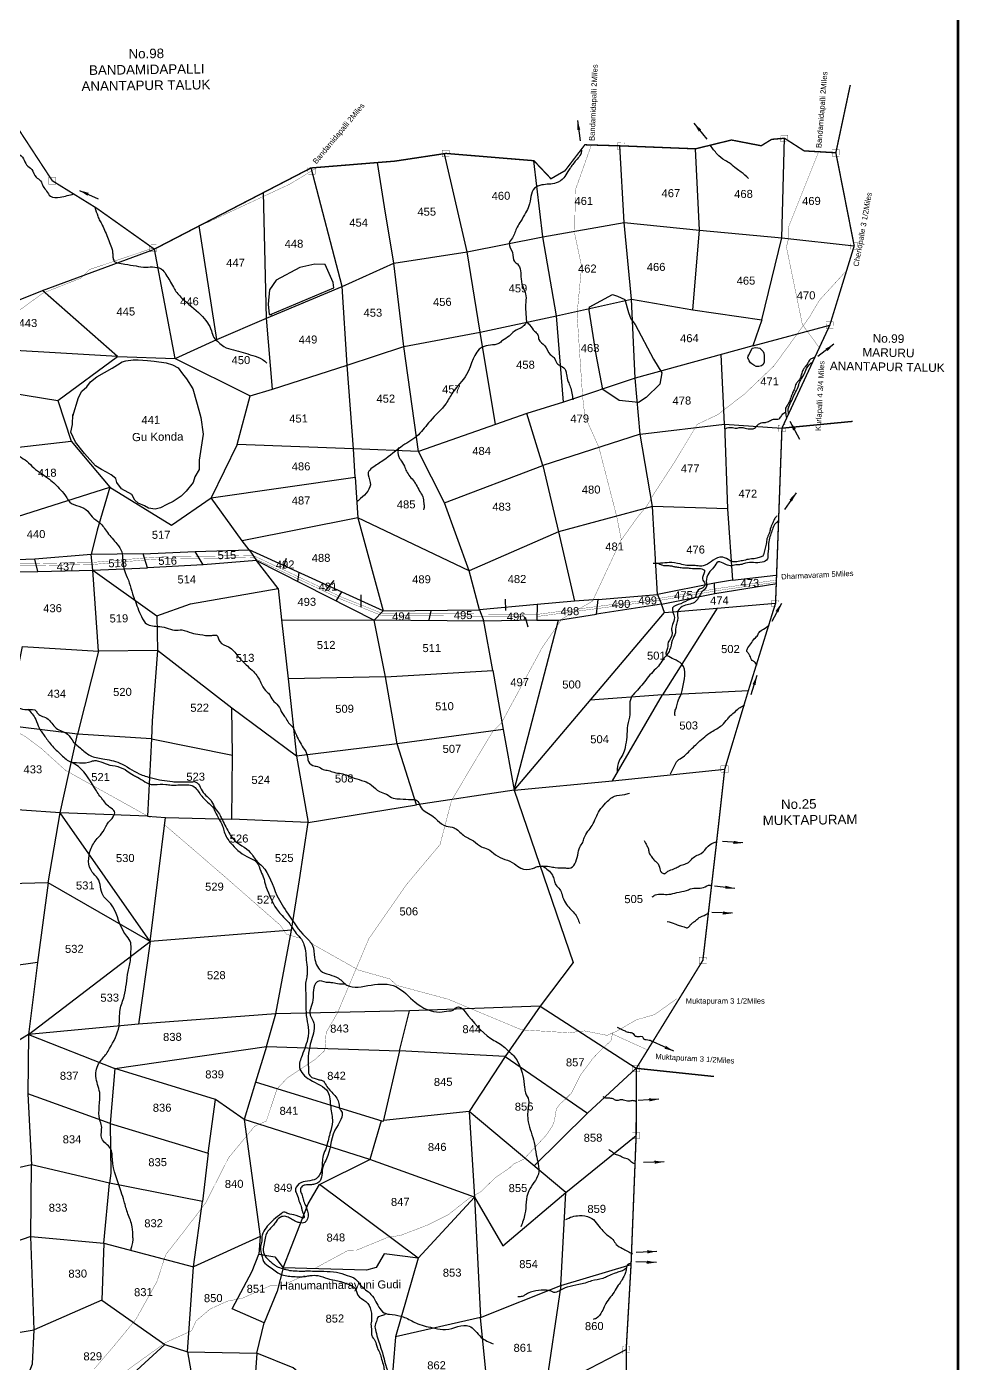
# Model space of a CAD drawing. Header units: feet. Extents: x 767600 to 777544, y 1589691 to 1604539.
# Drawn here: x 774017 to 777438, y 1595927 to 1600830 of the extents above; entities that cross this region are included whole.
import ezdxf
from ezdxf.enums import TextEntityAlignment as Align

# ---------------------------------------------------------------- set-up
doc = ezdxf.new("R2010")
doc.units = ezdxf.units.FT
doc.header["$LTSCALE"] = 15
doc.header["$MEASUREMENT"] = 0
doc.linetypes.add('ACAD_ISO02W100', pattern=[15, 12, -3])
doc.linetypes.add('HIDDEN2', pattern=[0.1875, 0.125, -0.0625])
for name, color, linetype in [('HILL', 17, 'Continuous'), ('PAPER SIZE', 10, 'Continuous'), ('PLOT', 7, 'Continuous'), ('PLOT NO', 7, 'Continuous'), ('ROADS', 6, 'Continuous'), ('TANKS-STREAM', 4, 'Continuous'), ('TEXT', 6, 'Continuous'), ('text2', 7, 'Continuous'), ('VILLAGE BOUNDRY', 5, 'HIDDEN2'), ('VILLAGE STONES', 240, 'Continuous')]:
    doc.layers.add(name, color=color, linetype=linetype)
doc.styles.add('CANAL', font='Cambria.ttf')
doc.styles.get("Standard").update_dxf_attribs({"font": 'arial.ttf'})
doc.linetypes.add('DOTS', pattern='A,1e-06,-3,["●",Standard,S=3,R=0,X=-1.25,Y=-1.25],-3', length=6.000001)
doc.dimstyles.new('CRDS', dxfattribs={"dimtxt": 20, "dimasz": 35, "dimexe": 0.18, "dimexo": 0.0625, "dimgap": 0.09, "dimtad": 0, "dimtih": 1, "dimtoh": 1, "dimdec": 0, "dimzin": 2, "dimdsep": 46, "dimtxsty": 'CANAL', "dimcen": 0.09, "dimclrt": 256, "dimadec": 0, "dimazin": 0, "dimtfac": 1, "dimtdec": 0, "dimtofl": 0, "dimtmove": 0, "dimatfit": 3, "dimfxl": 1, "dimtfill": 2, "dimtfillclr": 5, "dimtolj": 1, "dimtzin": 0, "dimarcsym": 0})

msp = doc.modelspace()

# ---------------------------------------------------------------- linework, layer by layer
at = {"layer": 'HILL'}
for points in [[(774911.2, 1599774.9), (775143.4, 1599871.8), (775141.3, 1599891.9), (775111.6, 1599957.8), (775073.2, 1599959.6), (775019, 1599946.5), (774931.5, 1599899.8), (774906.8, 1599864.8), (774902.9, 1599812.3), (774906.1, 1599774.9), (774915.8, 1599773.7)], [(776080.2, 1599801.7), (776165.7, 1599847.9), (776183.9, 1599842.1), (776210.6, 1599829), (776223.8, 1599781.3), (776233.4, 1599758.1), (776248.7, 1599737.2), (776315.9, 1599610.7), (776346.5, 1599561), (776339.6, 1599519.1), (776289.5, 1599469.6), (776260.4, 1599451.1), (776189.5, 1599459.5), (776130.3, 1599499.2), (776105.3, 1599627.9), (776079.8, 1599790.2), (776082.5, 1599803.2)], [(776664.6, 1599623), (776677.9, 1599650.9), (776690.8, 1599653.3), (776706.4, 1599650.9), (776709.4, 1599647.3), (776714.3, 1599642.5), (776718, 1599638.1), (776720.3, 1599632.6), (776721.6, 1599624.1), (776721.7, 1599615.6), (776721.8, 1599604.5), (776721.9, 1599599.7), (776718.3, 1599590.4), (776712, 1599586.6), (776702.5, 1599583.6), (776692.5, 1599583.4), (776684.3, 1599588.9), (776676.8, 1599593.2), (776671.6, 1599597.2), (776666.3, 1599604.5), (776661.7, 1599615.9), (776664.5, 1599626.3)], [(774186.3, 1599401.7), (774206.3, 1599470.3), (774219.3, 1599493.3), (774237.2, 1599509.6), (774250.2, 1599527.8), (774273.8, 1599546.2), (774330.4, 1599577.3), (774350.2, 1599589.9), (774367.2, 1599600.5), (774380.4, 1599604.5), (774407, 1599607.7), (774425, 1599607.9), (774460.2, 1599605.5), (774484, 1599603), (774528.8, 1599596.9), (774551.7, 1599589.6), (774571.8, 1599578.5), (774588.2, 1599556.9), (774602.7, 1599539), (774626, 1599502.3), (774639, 1599454.1), (774647.9, 1599422.9), (774654.9, 1599396.4), (774664.2, 1599335.8), (774649.4, 1599240.2), (774649.8, 1599206), (774633.1, 1599179.2), (774627.6, 1599158.3), (774601.4, 1599126.6), (774583.6, 1599108.3), (774553.5, 1599088), (774530.8, 1599077.3), (774507.2, 1599064.6), (774487.3, 1599060.6), (774463.5, 1599064.1), (774449.1, 1599072.4), (774425.2, 1599082.6), (774412.7, 1599092.8), (774402, 1599114.5), (774364.7, 1599134.9), (774347.3, 1599157.5), (774343.3, 1599172.6), (774327, 1599186.7), (774309.7, 1599195.9), (774290.6, 1599206.1), (774268.6, 1599219.1), (774228.1, 1599264.2), (774195.2, 1599306.5), (774178.6, 1599342.3), (774184.9, 1599370.9), (774185.3, 1599407.9)]]:
    msp.add_lwpolyline(points, dxfattribs=at)
at = {"layer": 'PAPER SIZE', "color": 5, "const_width": 10}
msp.add_lwpolyline([(767604.7, 1603873.4), (777432.6, 1603873.4), (777432.6, 1589695.6), (767604.7, 1589695.6)], close=True, dxfattribs=at)
at = {"layer": 'PLOT'}
for points in [[(776485.2, 1600083.8), (776786.7, 1600055.8), (776796.6, 1600420.9)], [(775910.1, 1600059.1), (776207.8, 1600111.9), (776192.9, 1600393)], [(776207.8, 1600111.9), (776485.2, 1600083.8), (776470, 1600382.2)], [(775173.8, 1599877.6), (775363, 1599962.7), (775329.2, 1600169.9), (775303.5, 1600332.2)], [(775363, 1599962.7), (775632.1, 1600004.6), (775549.3, 1600364.4)], [(775632.1, 1600004.6), (775910.1, 1600059.1), (775877.3, 1600338.6)], [(774896.8, 1599761.4), (775173.8, 1599877.6), (775059.6, 1600312)], [(773628.6, 1600174.8), (773683.8, 1600201.5), (773762.2, 1600216), (773753, 1600099.6), (773714.1, 1599947.4), (773737.1, 1599863.2), (773693.1, 1599710.1), (774075, 1599862.7), (774484.9, 1600014.2)], [(774714.3, 1599683.1), (774896.8, 1599761.4), (774884.7, 1600221.6)], [(774561.6, 1599612.7), (774714.3, 1599683.1), (774649, 1600100)], [(775960.4, 1599769.1), (776235.6, 1599830.7), (776207.8, 1600111.9)], [(776235.6, 1599830.7), (776460.2, 1599791.7), (776485.2, 1600083.8)], [(775679.6, 1599710), (775960.4, 1599769.1), (775910.1, 1600059.1)], [(776460.2, 1599791.7), (776713.7, 1599754.8), (776786.7, 1600055.8)], [(776786.7, 1600055.8), (777052.2, 1600026.3)], [(774349.6, 1599620.2), (774561.6, 1599612.7), (774484.9, 1600014.2)], [(775400.6, 1599657.3), (775679.6, 1599710), (775632.1, 1600004.6)], [(775192.3, 1599588.4), (775400.6, 1599657.3), (775363, 1599962.7)], [(774349.6, 1599620.2), (774075, 1599862.7)], [(774918.2, 1599500.4), (775192.3, 1599588.4), (775173.8, 1599877.6)], [(776680.9, 1599659.4), (776249.2, 1599540.8), (776235.6, 1599830.7)], [(774561.6, 1599612.7), (774836.4, 1599476), (774918.2, 1599500.4), (774896.8, 1599761.4)], [(776249.2, 1599540.8), (775985.3, 1599453.3), (775960.4, 1599769.1)], [(776713.7, 1599754.8), (776680.9, 1599659.4), (776962.9, 1599735.8)], [(775985.3, 1599453.3), (775851, 1599410.7), (775735.8, 1599370.7), (775679.6, 1599710)], [(773717.4, 1599526), (774131, 1599458.6), (774349.6, 1599620.2), (773744.8, 1599655.8)], [(775735.8, 1599370.7), (775453.3, 1599271.4), (775400.6, 1599657.3)], [(775453.3, 1599271.4), (775215.2, 1599281.6), (775192.3, 1599588.4)], [(776266.6, 1599335.9), (776576.7, 1599372.4), (776564.1, 1599627.5)], [(776266.6, 1599335.9), (776249.2, 1599540.8)], [(774131, 1599458.6), (774179.6, 1599310.2), (774321.9, 1599140.9), (774547.3, 1599001.2), (774693.4, 1599101.8)], [(775215.2, 1599281.6), (774789.1, 1599297.2), (774836.4, 1599476)], [(775549.4, 1599084), (775909.7, 1599220.1), (775851, 1599410.7)], [(776576.7, 1599372.4), (776587.1, 1599061.7), (776312, 1599070)], [(776576.7, 1599372.4), (776787.1, 1599357.3)], [(773679.4, 1599246.9), (773859.7, 1599266.5), (773910.2, 1599269.8), (773923.5, 1599278.4), (773934.1, 1599281.2), (774179.6, 1599310.2)], [(774789.1, 1599297.2), (774693.4, 1599101.8), (775221.9, 1599177.2), (775215.2, 1599281.6)], [(776312, 1599070), (776266.6, 1599335.9), (775909.7, 1599220.1)], [(775639.5, 1598834.5), (775549.4, 1599084), (775453.3, 1599271.4)], [(775909.7, 1599220.1), (775967.1, 1598977.6), (775639.5, 1598834.5)], [(775221.9, 1599177.2), (775231.1, 1599028.5), (774806.6, 1598943.7), (774693.4, 1599101.8)], [(773932.8, 1599017.6), (774321.9, 1599140.9), (774275.1, 1598983.7), (774253.3, 1598894.4), (774046.7, 1598876.9), (773878.2, 1598870.2), (773845, 1598875.4), (773632.7, 1598905.7)], [(776331, 1598747.7), (776312, 1599070), (775967.1, 1598977.6)], [(776587.1, 1599061.7), (776605.9, 1598799.9), (776539.8, 1598788.8), (776331, 1598747.7)], [(775231.1, 1599028.5), (775324.3, 1598687.2), (775677.3, 1598691.4), (775693.4, 1598649.4), (775291.1, 1598653.1)], [(775677.3, 1598691.4), (775639.5, 1598834.5), (775231.1, 1599028.5)], [(775967.1, 1598977.6), (776026.4, 1598722.6), (775889.6, 1598710.3), (775677.3, 1598691.4)], [(774443.7, 1598896.3), (774634.8, 1598904.8), (774832.5, 1598911.1), (774806.6, 1598943.7)], [(774832.5, 1598911.1), (774859.8, 1598871.6), (774663.5, 1598856.6), (774634.8, 1598904.8)], [(774859.8, 1598871.6), (775291.1, 1598653.1), (775324.3, 1598687.2), (774832.5, 1598911.1)], [(773848.1, 1598836.7), (773868.7, 1598830), (774057.8, 1598831.2), (774046.7, 1598876.9)], [(774000.9, 1598556.5), (774280, 1598539.1), (774259, 1598835.9), (774493.8, 1598669), (774617.4, 1598713.3), (774938.7, 1598769.2), (774859.8, 1598871.6)], [(774057.8, 1598831.2), (774259, 1598835.9), (774253.3, 1598894.4)], [(774259, 1598835.9), (774459.2, 1598845.1), (774443.7, 1598896.3), (774253.3, 1598894.4)], [(774663.5, 1598856.6), (774459.2, 1598845.1)], [(774957.2, 1598842.8), (774969.2, 1598880.3)], [(775014.8, 1598827.9), (775010.2, 1598794.8)], [(776605.9, 1598799.9), (776764.5, 1598818.6)], [(774938.7, 1598769.2), (774951, 1598654.2), (775291.1, 1598653.1)], [(775112.5, 1598760.4), (775145.1, 1598798.9)], [(775171.1, 1598756.4), (775151.5, 1598725.6)], [(776344.8, 1598712.3), (776541.4, 1598751.1), (776539.8, 1598788.8)], [(776541.4, 1598751.1), (776767.8, 1598787.6)], [(775243.7, 1598701.1), (775243.7, 1598745.9)], [(775889.6, 1598710.3), (775887.6, 1598653.5), (775693.4, 1598649.4)], [(775774.5, 1598688.1), (775773.4, 1598729.7)], [(775804.5, 1598029.4), (776355.9, 1598680.8), (776344.8, 1598712.3)], [(775887.6, 1598653.5), (775967.5, 1598653), (776107.1, 1598675.6), (776112.8, 1598728.6), (776026.4, 1598722.6)], [(776112.8, 1598728.6), (776331, 1598747.7), (776344.8, 1598712.3), (776107.1, 1598675.6)], [(776355.9, 1598680.8), (776549.2, 1598697), (776763.7, 1598715.2)], [(774493.8, 1598669), (774495.8, 1598541.4), (774280, 1598539.1), (774203.5, 1598234.3), (773943.2, 1598266.1), (774000.9, 1598556.5)], [(774951, 1598654.2), (774976, 1598437.3), (775006.1, 1598154.2), (774768.7, 1598330.3), (774495.8, 1598541.4)], [(775499, 1598687.7), (775491.7, 1598653.8)], [(775845.5, 1598663.5), (775854.5, 1598628.5)], [(776549.2, 1598697), (776349, 1598379.1), (776084.1, 1598360)], [(775333.4, 1598445.1), (775291.1, 1598653.1)], [(775333.4, 1598445.1), (775726.3, 1598468.8), (775693.4, 1598649.4)], [(775804.5, 1598029.4), (775967.5, 1598653)], [(774495.8, 1598541.4), (774476.5, 1598283.4), (774474, 1598217.4), (774203.5, 1598234.3)], [(775726.3, 1598468.8), (775764, 1598251.9), (775375.4, 1598199)], [(775375.4, 1598199), (775333.4, 1598445.1), (774976, 1598437.3)], [(775804.5, 1598029.4), (776165.8, 1598063.6), (776349, 1598379.1)], [(776349, 1598379.1), (776664.2, 1598395.6)], [(774474, 1598217.4), (774771.2, 1598158.2), (774768.7, 1598330.3)], [(774139.3, 1597946.5), (773856.4, 1597966.4), (773943.2, 1598266.1)], [(774459.7, 1597933.7), (774139.3, 1597946.5), (774203.5, 1598234.3)], [(774474, 1598217.4), (774459.7, 1597933.7), (774526.3, 1597929.7), (774769.5, 1597923.1)], [(775764, 1598251.9), (775804.5, 1598029.4), (775447, 1597975.2)], [(775049.2, 1597910.5), (775447, 1597975.2), (775375.4, 1598199), (775006.1, 1598154.2)], [(775006.1, 1598154.2), (775049.2, 1597910.5), (774769.5, 1597923.1), (774771.2, 1598158.2)], [(776165.8, 1598063.6), (776577.3, 1598106.7)], [(775804.5, 1598029.4), (776020.7, 1597397), (775900.5, 1597237.2), (776252.9, 1597009)], [(774095, 1597689.2), (773754, 1597681), (773751.2, 1597975.8)], [(774469.7, 1597474.3), (774095, 1597689.2), (774139.3, 1597946.5)], [(774469.7, 1597474.3), (774139.3, 1597946.5)], [(774988.1, 1597515.4), (774469.7, 1597474.3), (774526.3, 1597929.7)], [(775900.5, 1597237.2), (775420.8, 1597220.1), (774930, 1597208.6), (774988.1, 1597515.4), (775017.1, 1597700.3), (775049.2, 1597910.5)], [(774095, 1597689.2), (774056, 1597397.8), (773760.7, 1597355.9)], [(774023.5, 1597132.5), (774469.7, 1597474.3), (774426.9, 1597171), (774023.5, 1597132.5), (774340.2, 1597008.7), (774323, 1596806.2), (774020.8, 1596914.9)], [(774056, 1597397.8), (774023.5, 1597132.5), (773770.6, 1596979.3)], [(775900.5, 1597237.2), (775771.8, 1597052.8), (775383.7, 1597072.7), (775324.3, 1596814.5), (774855.6, 1596958.8)], [(774682.5, 1596698.3), (774709, 1596894.7), (774340.2, 1597008.7), (774896.8, 1597088.7), (774930, 1597208.6), (774426.9, 1597171)], [(774896.8, 1597088.7), (775383.7, 1597072.7), (775420.8, 1597220.1)], [(774023.5, 1597132.5), (774020.8, 1596914.9), (774034.5, 1596654.7), (773600.7, 1596557)], [(774896.8, 1597088.7), (774855.6, 1596958.8), (774814.9, 1596821.3), (774709, 1596894.7)], [(775771.8, 1597052.8), (775639.6, 1596850.3), (775324.9, 1596817)], [(775771.8, 1597052.8), (776073.7, 1596844.9), (776252.9, 1597009)], [(775639.6, 1596850.3), (775659.7, 1596535.8), (775275.4, 1596675)], [(775659.7, 1596535.8), (775762.8, 1596357.7), (775993.8, 1596553.9), (775639.6, 1596850.3)], [(776073.7, 1596844.9), (775876.7, 1596649.7)], [(774323, 1596806.2), (774324.7, 1596624.1), (774319.8, 1596587.1), (774034.5, 1596654.7)], [(774323, 1596806.2), (774682.5, 1596698.3), (774661.7, 1596519.9), (774319.8, 1596587.1)], [(774814.9, 1596821.3), (774872.8, 1596391.6), (774628.3, 1596281), (774661.7, 1596519.9)], [(775316.9, 1596816.8), (775275.4, 1596675), (774814.9, 1596821.3)], [(775993.8, 1596553.9), (776252.3, 1596762.8)], [(774031.5, 1596392.2), (774034.5, 1596654.7)], [(774872.8, 1596391.6), (774867.7, 1596327.1), (774927, 1596317.5), (774957.5, 1596276.8), (775048.6, 1596511.6), (775090.8, 1596583), (775275.4, 1596675)], [(774031.5, 1596392.2), (774299.4, 1596367.4), (774319.8, 1596587.1)], [(775659.7, 1596535.8), (775453.2, 1596312.1), (775090.8, 1596583)], [(775659.7, 1596535.8), (775681, 1596094.9), (775975.5, 1596212.1), (775993.8, 1596553.9)], [(773801.2, 1596009.9), (774044.5, 1596049.3), (774031.5, 1596392.2), (773819.2, 1596318.2)], [(774299.4, 1596367.4), (774292.5, 1596158.4), (774044.5, 1596049.3)], [(774299.4, 1596367.4), (774628.3, 1596281)], [(774606.8, 1595969.2), (774860.9, 1595963.7), (774888, 1596075.1), (774770.9, 1596126.5), (774844.2, 1596264.7), (774867.7, 1596327.1)], [(775453.2, 1596312.1), (775369.3, 1596023.7), (775352.8, 1595814), (775188.7, 1595809.1), (775121, 1595802.8), (774993.8, 1595909.7), (774860.9, 1595963.7)], [(775453.2, 1596312.1), (775328.2, 1596329), (775298.2, 1596278.5), (775263, 1596268.3), (774957.5, 1596276.8)], [(774292.5, 1596158.4), (774523.5, 1595995.4), (774606.8, 1595969.2), (774628.3, 1596281)], [(774957.5, 1596276.8), (774935.4, 1596191.7), (774888, 1596075.1)], [(775975.5, 1596212.1), (776233.6, 1596289.3)], [(775975.5, 1596212.1), (775918, 1595823.3), (776215.8, 1595977.4)], [(775918, 1595823.3), (775713.4, 1595710.7), (775701.6, 1595886.2), (775681, 1596094.9), (775369.3, 1596023.7)], [(773670.8, 1595648.6), (773759.3, 1595524.1), (773902.1, 1595578.6), (774037.8, 1595925.1), (774044.5, 1596049.3)], [(774523.5, 1595995.4), (774244.3, 1595740.1)], [(774606.8, 1595969.2), (774627.4, 1595850.7), (774705.2, 1595850.6), (774486.6, 1595457.3), (774444.6, 1595333.4)], [(774860.9, 1595963.7), (774839.4, 1595653.8), (774807.8, 1595388.5)]]:
    msp.add_lwpolyline(points, dxfattribs=at)
at = {"layer": 'ROADS', "linetype": 'HIDDEN2', "ltscale": 10, "const_width": 1}
for points in [[(776088.3, 1600397.2), (776029.6, 1600231.9), (776026.6, 1600071.8), (776052.3, 1599950.6), (776035.5, 1599775.7), (776055.6, 1599476.4), (776063.8, 1599403), (776115.6, 1599287), (776180.9, 1599034.1), (776197.7, 1598949.1), (776092.3, 1598723.1), (775979.9, 1598657.3), (775908.4, 1598553.9), (775757.8, 1598275.3), (775725.4, 1598243.8), (775575.2, 1597992.2), (775532.8, 1597829.9), (775409.5, 1597682.7), (775271.6, 1597484.3), (775156.8, 1597212.9), (775115.2, 1597140.6), (775110.2, 1597074.5), (775075.1, 1597042.1), (774972.6, 1596973.7), (774935, 1596933.5), (774895.3, 1596815.5), (774852.1, 1596796.1), (774756.8, 1596680.2), (774672.6, 1596514.4), (774590.2, 1596406.7), (774526.7, 1596325.6), (774494.8, 1596227.7), (774417.8, 1596089.2), (774336.2, 1595989.9), (774264.6, 1595906.4)], [(776922.1, 1600372.4), (776809.6, 1600091), (776809.8, 1600047.3), (776803.6, 1600021.8), (776862.1, 1599737.4), (776923.4, 1599653.7)], [(773848.8, 1598853.5), (774051.3, 1598853.4), (774260.6, 1598857.5), (774455.2, 1598874.3), (774533, 1598878.1), (774846, 1598882.6), (775168.5, 1598730.5), (775320.5, 1598669.4), (775892.1, 1598667), (776344.4, 1598726.6), (776561.8, 1598763.1), (776766.1, 1598792.6)], [(773850.3, 1598861.3), (774052.7, 1598861.2), (774262.1, 1598865.3), (774456.7, 1598882.1), (774534.4, 1598885.9), (774847.5, 1598890.3), (775170, 1598738.3), (775322, 1598677.2), (775893.5, 1598674.8), (776345.8, 1598734.4), (776563.3, 1598770.9), (776767.6, 1598800.4)], [(774472.9, 1597927.3), (774159.5, 1598101.7), (774067.7, 1598184.5), (774011.6, 1598226.3), (773919.6, 1598276.9), (773656.3, 1598364.2), (773572.8, 1598375.4), (773507.3, 1598345.1), (773265.6, 1598401.5), (773185.7, 1598450.8), (772921.4, 1598562.2), (772811.7, 1598622)]]:
    msp.add_lwpolyline(points, dxfattribs=at)
at = {"layer": 'ROADS', "linetype": 'DOTS', "ltscale": 0.5, "const_width": 1}
for points in [[(774675.7, 1600110), (774983.6, 1600253.5), (775076.7, 1600310.4)], [(773010.1, 1599393.3), (773192.4, 1599508.5), (773506.8, 1599588.1), (773692.3, 1599663), (773753.8, 1599668.3), (773775.7, 1599681.5), (773834.9, 1599718.9), (773919.5, 1599738.7), (774076, 1599852.7), (774214.9, 1599907.7), (774246.7, 1599939.3), (774482.2, 1600018.8)], [(777020.9, 1599931.9), (776924.3, 1599826.4), (776888.5, 1599765.5), (776835.7, 1599692.8), (776757.1, 1599585.1), (776650.3, 1599483.1), (776551.3, 1599406.8), (776476, 1599371.2), (776390.9, 1599229.5), (776320.1, 1599120.7), (776292.6, 1599073.8), (776256.6, 1599029.9), (776198, 1598947.6)], [(775016.6, 1597487.1), (774969.2, 1597500.9), (774947.5, 1597533.3), (774733.9, 1597720.4), (774522.7, 1597902.1)], [(776400.9, 1597264), (776319.5, 1597205.9), (776252.7, 1597186.8), (776181.6, 1597145.5), (776146, 1597129.9), (776062.8, 1597146.3), (776005.8, 1597139.5), (775832, 1597150.2), (775649.5, 1597226.3), (775563, 1597262.5), (775374, 1597313.4), (775349.4, 1597336.7), (775234, 1597369.4), (775058, 1597468.6)], [(775076.8, 1596276.8), (775195, 1596340.9), (775225.6, 1596341.3), (775337.8, 1596387.6), (775390.3, 1596397), (775487, 1596434), (775564.3, 1596472.8), (775637.4, 1596530.6), (775682.6, 1596556.4), (775736.3, 1596608.3), (775787.8, 1596643.4), (775802.4, 1596657.8), (775841.1, 1596676.3), (775922.3, 1596763.6), (775945.4, 1596797.8), (775952.2, 1596816), (775959.9, 1596860.9), (775973.9, 1596879.2), (775990.7, 1596894.1), (776014.5, 1596917.7), (776047.6, 1596983.2), (776092.3, 1597044.1), (776122.6, 1597075.7), (776159.9, 1597110.1), (776166.1, 1597139.7)], [(776158.5, 1597138), (776295.7, 1597075.7)], [(774210.8, 1595778.9), (774373.2, 1595892.8), (774525.7, 1596002.8), (774621.5, 1596046.1), (774637.6, 1596081.6), (774688.5, 1596125.5), (774752.8, 1596154.8), (774806.8, 1596165.3), (774909.2, 1596210.9), (774953, 1596212), (775039.9, 1596251.1)]]:
    msp.add_lwpolyline(points, dxfattribs=at)
at = {"layer": 'TANKS-STREAM'}
for points in [[(773924.8, 1600433.8), (773955.4, 1600405.4), (773987.1, 1600365.2), (774005.1, 1600345.8), (774016, 1600323.6), (774035.2, 1600306.4), (774051.1, 1600278.5), (774067.6, 1600265.1), (774076.6, 1600244.4), (774089.7, 1600227.1), (774103.5, 1600208.4), (774138.8, 1600205.1), (774189.8, 1600216.7)], [(776052.3, 1600377.5), (776048.9, 1600363), (776035.5, 1600344.4), (776011, 1600312.9), (776001.6, 1600299.1), (775987, 1600275.7), (775958.8, 1600256.9), (775906, 1600249.5), (775879.7, 1600237.5), (775858.9, 1600172.5), (775846.4, 1600147.6), (775829.5, 1600116.9), (775815.8, 1600095.1), (775798.2, 1600056.2), (775786.5, 1600035.2), (775798.1, 1600001.3), (775806.6, 1599968.6), (775816.7, 1599959.9), (775830.2, 1599905), (775839.5, 1599868.2), (775847, 1599849.9), (775847.4, 1599819.5), (775849.9, 1599748.3)], [(776664.1, 1600273.3), (776637.7, 1600296.8), (776619.4, 1600309.6), (776597.6, 1600328), (776578.7, 1600339.1), (776549.5, 1600363.1), (776524.7, 1600394.5)], [(774267.1, 1600168.1), (774277.5, 1600135), (774285.1, 1600117.9), (774293.9, 1600102.5), (774305, 1600077.7), (774315.2, 1600051.6), (774331.9, 1600000.3), (774332.9, 1599984.9), (774337.9, 1599970.1), (774349.6, 1599964.2), (774377.1, 1599959.2), (774417.7, 1599952.4), (774453.5, 1599948.2), (774486.6, 1599948.6), (774515.6, 1599937.4), (774530.9, 1599915.2), (774544.6, 1599893.4), (774558.2, 1599867.8), (774585.4, 1599834.6), (774655.2, 1599773.7), (774679.3, 1599744.4), (774694.3, 1599714.9), (774703.6, 1599689.7), (774720.7, 1599672.7), (774739.8, 1599656.6), (774775.2, 1599645), (774845.7, 1599624), (774881.4, 1599609.6), (774897.9, 1599595.6)], [(773823.8, 1600043.3), (773819.3, 1600020.9), (773811.9, 1599987.7), (773808, 1599974.5), (773810, 1599949.7), (773803.2, 1599929.2), (773804.4, 1599898.3), (773795.2, 1599884.5), (773792.8, 1599857.5), (773783.5, 1599829.1), (773787.8, 1599805.8), (773782.2, 1599781.5), (773775.3, 1599755.6), (773776, 1599742.1), (773789.5, 1599724.9), (773808.5, 1599692.1), (773829.8, 1599671), (773844.3, 1599656.7), (773857.1, 1599607), (773876.6, 1599543.2), (773884.3, 1599498.6), (773897, 1599467.8), (773916.2, 1599415.8), (773928.9, 1599383.9), (773945, 1599324.9), (773963.5, 1599294.4), (773969.6, 1599276.4), (774017, 1599236.2), (774042.2, 1599212), (774099.9, 1599170.2), (774140.3, 1599131.5), (774164, 1599101.5), (774168.5, 1599093), (774234, 1599058.5), (774257.2, 1599032.2), (774283.4, 1599011.3), (774313, 1598974.3), (774347.7, 1598932.8), (774365.5, 1598903.7), (774369, 1598873), (774378.1, 1598827.9), (774393, 1598790.2), (774404.8, 1598749.6), (774415.1, 1598721.8), (774441.2, 1598658.1), (774451.3, 1598643.2), (774495.9, 1598630.2), (774528.7, 1598625.5), (774558.6, 1598616.6), (774585.9, 1598617), (774621.1, 1598606.4), (774651.6, 1598601), (774695.3, 1598597.1), (774712.4, 1598597.7), (774725, 1598575), (774757.4, 1598554.9), (774791.7, 1598521.1), (774826.3, 1598485), (774848.5, 1598464.5), (774876, 1598423.3), (774892.4, 1598394.9), (774906.3, 1598381.4), (774918.9, 1598359.7), (774939.6, 1598339.2), (774954.4, 1598310.5), (774965.5, 1598296.3), (774977.4, 1598277), (774993.7, 1598257.7), (775002.8, 1598238.1), (775031.3, 1598184.9), (775046, 1598156.5), (775050, 1598135), (775074.2, 1598117.6), (775083.7, 1598116.3), (775104.7, 1598105.4), (775123.2, 1598101.5), (775143.5, 1598094.9), (775170.5, 1598090.2), (775218.1, 1598074), (775254.1, 1598062.2), (775281.6, 1598048.2), (775310.3, 1598024.4), (775336.1, 1598014.2), (775361.5, 1597999.8), (775387.2, 1597997.1), (775427.2, 1597995.2), (775448.1, 1597992.1), (775459.6, 1597970.7), (775502.3, 1597936.4), (775523.7, 1597918.6), (775555.4, 1597897.5), (775584.1, 1597891.4), (775618.7, 1597864), (775655.2, 1597843), (775684.9, 1597821.5), (775707.9, 1597813.3), (775736.5, 1597792.2), (775805.8, 1597759.4), (775829, 1597743.4), (775871.6, 1597741.7), (775886.8, 1597747.9), (775903.7, 1597750.3), (775934.9, 1597749.7), (775955.1, 1597745.5), (775993.4, 1597744.4), (776007.1, 1597742.9), (776037.9, 1597790.9), (776045.7, 1597820.5), (776056.4, 1597837.6), (776062.2, 1597855.1), (776075.6, 1597878.7), (776090.6, 1597900.2), (776118.3, 1597955), (776140.4, 1597981.5), (776172.8, 1598007.6), (776210.4, 1598014.1), (776227.3, 1598018.7)], [(775849.5, 1599747.3), (775841.6, 1599734.6), (775825.8, 1599723.5), (775800.3, 1599708.4), (775786.1, 1599695), (775761.8, 1599678.7), (775748.7, 1599668.3), (775717.4, 1599662.2), (775687.8, 1599654.4), (775630.1, 1599554.6), (775579.5, 1599488.9), (775554.8, 1599448), (775496.1, 1599383.6), (775453.3, 1599332.8), (775396.7, 1599293.3), (775324.6, 1599238.9), (775284.4, 1599211.6), (775269.2, 1599194.8), (775277.1, 1599158.4), (775241.7, 1599099.3), (775229.3, 1599088.3)], [(775850.3, 1599747.9), (775862.1, 1599735.3), (775879.2, 1599713.5), (775891.4, 1599700), (775895.6, 1599682.5), (775916.9, 1599659.4), (775937.1, 1599627.6), (775950.7, 1599616.3), (775961.9, 1599595.9), (775977.4, 1599585.2), (775993, 1599570.1), (775996.4, 1599554.7), (776003.2, 1599527.9), (776010.5, 1599509.5), (776020.1, 1599461.9)], [(776907.8, 1599617.1), (776897.4, 1599612.7), (776887.8, 1599606.4), (776880.8, 1599593.2), (776871.5, 1599581), (776864.7, 1599571), (776858.8, 1599555.8), (776854.7, 1599542.4), (776846.3, 1599529.5), (776839, 1599520.3), (776833.1, 1599502.2), (776826.1, 1599486.5), (776819.3, 1599468.6), (776815.6, 1599459.1), (776809.5, 1599445.5), (776802.3, 1599434.6), (776800, 1599426.2), (776800.4, 1599415.7), (776802, 1599405), (776804.3, 1599394.4)], [(776811.6, 1599410.2), (776810.3, 1599428.9), (776820.2, 1599453.4), (776830.5, 1599477.3), (776843.8, 1599502.4), (776853.6, 1599529.8), (776867.4, 1599552.8), (776877.8, 1599575.9), (776889.1, 1599592), (776900.8, 1599601)], [(776580.8, 1599356.5), (776601.9, 1599360.3), (776619.4, 1599357.6), (776634.4, 1599359.9), (776652.1, 1599357.9), (776674.8, 1599354.4), (776686.9, 1599357.4), (776696.8, 1599367.8), (776716.2, 1599378.1), (776729.8, 1599379), (776744.8, 1599386.1), (776752.1, 1599389.7), (776767.7, 1599390.4), (776777.1, 1599391.7), (776782.3, 1599397.4), (776790.2, 1599409.4), (776797.5, 1599414.7), (776800.5, 1599415.1)], [(775380.9, 1599286.5), (775381.4, 1599251.8), (775387.9, 1599241.8), (775402, 1599217.4), (775409.5, 1599199.2), (775422.5, 1599180.2), (775437.4, 1599162.1), (775445.8, 1599149.4), (775458, 1599126.8), (775469.2, 1599105.9), (775473.2, 1599082.2), (775474.3, 1599066.7), (775471.7, 1599057.6)], [(776772.8, 1599017.3), (776766.5, 1599009.8), (776761.1, 1599005.8), (776756.3, 1598996.6), (776741.8, 1598953.9), (776737.9, 1598927.7), (776737.2, 1598908), (776735.6, 1598895.6), (776735.7, 1598886.8), (776734.1, 1598877.6), (776714, 1598865.4), (776682.9, 1598864), (776654, 1598862.4), (776635.6, 1598856.7), (776617.8, 1598855.5), (776607.7, 1598853.2), (776596.9, 1598852.5), (776578.6, 1598858.7), (776553.6, 1598866.5), (776536.3, 1598846.8), (776518.8, 1598825.9), (776509.6, 1598795.5), (776510.9, 1598784.7), (776510.8, 1598777.3), (776501.3, 1598764.3), (776493.8, 1598757.8), (776487.3, 1598745.4), (776482.7, 1598738.2), (776470.2, 1598721.1), (776427.5, 1598705.8), (776406.5, 1598688.3), (776404.2, 1598652.1), (776398.5, 1598634.3), (776396.1, 1598606.3), (776385, 1598578.9), (776375.2, 1598543.3), (776351.1, 1598508.8), (776334.1, 1598484.9), (776313.4, 1598463.8), (776293.2, 1598439.8), (776251.1, 1598390.7), (776233.6, 1598367.6), (776228.9, 1598307.1), (776220.9, 1598267.1), (776217.9, 1598224.4), (776211.8, 1598186.2), (776203.7, 1598159.9), (776189.7, 1598137.2), (776182.2, 1598095.8)], [(776768.9, 1599035.7), (776760.6, 1599025.9), (776757.2, 1599018.8), (776752, 1599007.7), (776744.3, 1598987.3), (776740.1, 1598971), (776732, 1598951.9), (776730.8, 1598943.1), (776726.7, 1598921.5), (776721.6, 1598902.9), (776719.1, 1598893.2), (776718.2, 1598890.1), (776707.7, 1598884.2), (776690.6, 1598879.2), (776669.9, 1598877.1), (776647.9, 1598872.4), (776626.8, 1598868.2), (776606.9, 1598867.1), (776596.7, 1598871.3), (776569.7, 1598883.8), (776558.7, 1598883.6), (776498, 1598852.1), (776479.5, 1598851.9), (776458.3, 1598853.8), (776438.5, 1598854), (776413.3, 1598859.4), (776373.5, 1598864.2), (776342.2, 1598861.6), (776323.7, 1598860.9), (776314.9, 1598861.2)], [(776336.1, 1598860.6), (776342.7, 1598857.2), (776347.1, 1598855.5), (776367.5, 1598853.1), (776372.8, 1598853.2), (776386, 1598851.1), (776397.5, 1598848.6), (776404.1, 1598847.8), (776422.3, 1598845.4), (776434.6, 1598845.6), (776451.4, 1598843.6), (776479.6, 1598843.1), (776498.2, 1598839.4), (776502.7, 1598836.3), (776503.2, 1598830.6), (776495.6, 1598804.1), (776504.2, 1598787), (776502.1, 1598776.4), (776479.8, 1598762.8), (776472.9, 1598748.1), (776469.5, 1598738), (776451.5, 1598729.8), (776416, 1598713.1), (776385.8, 1598698.1), (776392.4, 1598662.7), (776385.7, 1598636.7), (776382.4, 1598617.7), (776384.8, 1598604.9), (776370.2, 1598572), (776365.3, 1598543.3), (776361, 1598529.1), (776367.7, 1598522.1)], [(776695, 1598487.1), (776686.6, 1598499.9), (776678.3, 1598505.2), (776673.5, 1598513.1), (776669.8, 1598522.7), (776663.4, 1598532.2), (776658, 1598540.9), (776662.6, 1598551.2), (776676.1, 1598571.5), (776689.6, 1598588.7), (776696.4, 1598594.8), (776703.3, 1598608.1), (776719.7, 1598620.4), (776740.1, 1598635.2)], [(773595, 1598579.2), (773601.2, 1598570.8), (773606.6, 1598572.2), (773620, 1598571.7), (773636.6, 1598568.6), (773655.2, 1598563.8), (773662.7, 1598559.2), (773675.2, 1598557.6), (773682.1, 1598564.8), (773695.9, 1598570.7), (773705.4, 1598562.4), (773723.4, 1598549.9), (773734, 1598540.2), (773756.1, 1598524.7), (773776.9, 1598507.8), (773794.3, 1598488.8), (773823.1, 1598472.8), (773834.6, 1598459), (773843.8, 1598454.8), (773857.3, 1598447.4), (773865.6, 1598436.2), (773875.4, 1598427.7), (773883, 1598420.3), (773903.7, 1598404.4), (773916.3, 1598391.1), (773929.4, 1598374.6), (773960.5, 1598346.5), (774017.8, 1598325.2), (774052.7, 1598318.2), (774054.2, 1598314.8), (774089.9, 1598293.4), (774125.2, 1598256.4), (774165.8, 1598235.1), (774188.7, 1598206.1), (774213.6, 1598183.9), (774249.4, 1598156.4), (774295.3, 1598144.7), (774357.9, 1598128.7), (774429.4, 1598089.4), (774474.7, 1598074.3), (774551.3, 1598060.9), (774571.1, 1598059.8), (774597.1, 1598060.2), (774626.4, 1598060.5), (774631.9, 1598060.6), (774663.9, 1598021.2), (774684, 1598001), (774695.1, 1597988.2), (774707.7, 1597962.4), (774724.4, 1597940.8), (774731.4, 1597925.2), (774744, 1597901.5), (774774.8, 1597849.2), (774836.9, 1597800.9), (774861.2, 1597768.5), (774879.8, 1597751), (774934.6, 1597643.6), (774975.7, 1597574.6), (775039, 1597491.1), (775064.7, 1597460.1), (775072.8, 1597415.2), (775095.3, 1597367), (775160.5, 1597339.2), (775190.9, 1597314.4), (775280, 1597314.5), (775370.9, 1597308.8), (775442, 1597251.1), (775531.9, 1597215.4), (775565.3, 1597219.3), (775580.9, 1597222.9), (775591.1, 1597231.2), (775600.6, 1597234), (775624.7, 1597216.6), (775719.1, 1597118.7), (775765.2, 1597089.3), (775784.6, 1597071.8), (775803.2, 1597055), (775822.7, 1597023.2), (775843, 1596939.2), (775846, 1596918.8), (775857.9, 1596892.4), (775856.9, 1596871.2), (775856.2, 1596812.6), (775878.4, 1596736.7), (775885.9, 1596691.1), (775893.1, 1596658.5), (775893.6, 1596621), (775858.2, 1596559.4), (775844.3, 1596474.7), (775829.2, 1596427.5)], [(776395.2, 1598302.4), (776394.9, 1598319.3), (776400.5, 1598333.6), (776405.2, 1598353.8), (776416.5, 1598379.7), (776422, 1598400.8), (776420.4, 1598492.1), (776391, 1598509.7), (776366.8, 1598522.4)], [(774021, 1598327), (774049.5, 1598289), (774062.4, 1598257.7), (774069.6, 1598246), (774092.3, 1598214.2), (774106.5, 1598196.2), (774144.1, 1598157.7), (774180, 1598132.3), (774191.2, 1598130.4), (774199.6, 1598130.5), (774243.6, 1598131.7), (774262.3, 1598137.6), (774279.8, 1598136.4), (774312.1, 1598124.2), (774350.9, 1598116), (774385.3, 1598099.7), (774407.9, 1598084), (774422.6, 1598077.2), (774450.1, 1598060.1), (774469.8, 1598051.3), (774485.2, 1598050.1), (774526.4, 1598050.6), (774547.3, 1598048.1), (774570.4, 1598048.4), (774601.1, 1598048.8), (774622.1, 1598047), (774651.3, 1598017.1), (774659.2, 1598006.8), (774673.3, 1597991.6), (774698.1, 1597968.2), (774709.5, 1597947.4), (774720.3, 1597926.6), (774735.3, 1597897.5), (774741.2, 1597876), (774764.7, 1597835.8), (774824.2, 1597785.9), (774860.8, 1597764.1), (774875.2, 1597732.2), (774886.7, 1597705.1), (774890.4, 1597689.1), (774899.1, 1597663.4), (774940, 1597584.7), (774978.2, 1597543.4), (774991, 1597525.4), (775005.3, 1597504), (775024.4, 1597482.6), (775033.8, 1597463.2), (775043, 1597398), (775045.6, 1597361.1), (775043.7, 1597343.6), (775039.8, 1597321.9), (775040.3, 1597284.9), (775043.7, 1597190.5), (775050.5, 1597148), (775048.7, 1597124.2), (775026.6, 1597055.6), (775017.4, 1597012.2), (775055, 1596967.7), (775121.2, 1596923.2), (775131.7, 1596866.2), (775138.1, 1596813.4), (775128.8, 1596769.3), (775114.8, 1596717.5), (775104.7, 1596688.8), (775100.9, 1596663.6), (775099.7, 1596643.4), (775077.9, 1596604), (775015.1, 1596584.8), (775002.2, 1596560.2), (775007.9, 1596547.7), (775015.3, 1596522.7), (775023.9, 1596501.9), (775026.2, 1596489.4), (775029.8, 1596478.3), (775033.4, 1596469.2), (775034.9, 1596461.6), (775005.5, 1596469.6), (774974.6, 1596476.2), (774959.2, 1596481.5), (774950.9, 1596476.6), (774899.1, 1596430.2), (774882.6, 1596404.1), (774879.9, 1596397.1), (774878.8, 1596375.5), (774874.2, 1596355.2), (774880.3, 1596316.9), (774882.5, 1596307.2), (774902.3, 1596284.4), (774923.5, 1596269.3), (774942.5, 1596256.3), (774988.2, 1596245.9), (775039.9, 1596245.8), (775056.6, 1596248.8), (775084.6, 1596248.5), (775120.3, 1596237.8), (775146.9, 1596231.9), (775168.7, 1596226.6), (775196, 1596217.2), (775220.7, 1596202.8), (775231.5, 1596176.5), (775261.1, 1596153.1), (775280.9, 1596081.4), (775279.6, 1596070.2), (775282, 1596047.9), (775282.3, 1596028.4), (775293.7, 1596010.4), (775303.1, 1595982.6), (775312.5, 1595962.5), (775318.3, 1595942.3), (775325.6, 1595918), (775327.9, 1595904.1), (775334.3, 1595842.4), (775325.4, 1595828.4), (775321.4, 1595813.7), (775298.6, 1595794.5), (775251, 1595747.9), (775202.7, 1595700.9), (775178.2, 1595653.1), (775172.2, 1595627.9), (775156.5, 1595602.6), (775114.2, 1595518.7), (775087.5, 1595480), (775072.2, 1595470), (775038.5, 1595434), (774984.5, 1595391.9), (774949.6, 1595332.2), (774941.5, 1595311.1), (774917.4, 1595284.3), (774912, 1595270.3)], [(776378.7, 1598089.9), (776392.6, 1598118.6), (776404.1, 1598137.3), (776424.4, 1598151.8), (776444, 1598169.4), (776480.7, 1598205.1), (776528.6, 1598243.5), (776566.2, 1598267.2), (776588.2, 1598291.6), (776598.5, 1598303.5), (776616.3, 1598318.6), (776633.5, 1598333), (776650.7, 1598341.9)], [(774398.2, 1596341.4), (774402.3, 1596355.7), (774406.5, 1596374.6), (774406.4, 1596388), (774403.9, 1596427.6), (774387.9, 1596474.9), (774373.9, 1596520.9), (774363, 1596555.9), (774331.2, 1596674.9), (774323.8, 1596715.1), (774292.1, 1596751.2), (774291.2, 1596797.5), (774284.6, 1596820), (774284.4, 1596920.5), (774270.3, 1596979.8), (774283.9, 1597030.7), (774308.9, 1597062.5), (774320.5, 1597081.5), (774355.3, 1597164.1), (774359.4, 1597224.2), (774374.2, 1597273.9), (774388.4, 1597364.1), (774397.7, 1597409.4), (774399.3, 1597445.6), (774398, 1597468.8), (774384.3, 1597493.9), (774370.1, 1597514.1), (774324.7, 1597612.5), (774297, 1597642.9), (774276.8, 1597706), (774256.7, 1597729.1), (774250.6, 1597810.7), (774275.4, 1597851.6), (774297.3, 1597878.2), (774317.2, 1597912.1), (774333.9, 1597931.2), (774339.1, 1597950.6), (774320.5, 1597966.7), (774292.8, 1597998.6), (774284.8, 1598007.9), (774272.1, 1598026.5), (774206, 1598115.8), (774180.7, 1598132.1)], [(776282.2, 1597844.8), (776291, 1597826.2), (776297.5, 1597813.1), (776300, 1597799.1), (776307.9, 1597786.8), (776317.4, 1597774.4), (776328.5, 1597763.7), (776339.7, 1597740.5), (776342.1, 1597731.2), (776350, 1597725), (776354.7, 1597722.8), (776363.2, 1597727.6), (776374.8, 1597734.7), (776395.8, 1597742.8), (776409.7, 1597750.7), (776426.7, 1597757.2), (776443.8, 1597763.6), (776455.3, 1597775.4), (776471.5, 1597788.9), (776490.9, 1597796.9), (776517, 1597824.5), (776545.6, 1597840.4)], [(775908.3, 1597751.3), (775945.3, 1597717.2), (775951.4, 1597699.3), (775957.4, 1597681.8), (775972.8, 1597665.5), (775980.3, 1597646.1), (775992.9, 1597615.6), (776009.2, 1597595.7), (776037.5, 1597559.5), (776044.6, 1597540.6)], [(776310.7, 1597637.9), (776323.1, 1597645.1), (776372.1, 1597647.3), (776401.6, 1597653.9), (776437.4, 1597661.4), (776451.3, 1597667), (776476.2, 1597670.4), (776498.8, 1597672.3), (776523.6, 1597680.4), (776529.1, 1597678.1)], [(776366.4, 1597547.6), (776394.5, 1597539.4), (776410.2, 1597532.6), (776428.2, 1597528.2), (776434.5, 1597525.9), (776439.1, 1597524.4), (776449.2, 1597532.3), (776455.3, 1597539.4), (776463.8, 1597545.8), (776475.4, 1597554.5), (776486.9, 1597564), (776514.8, 1597577.5), (776517.1, 1597579.9)], [(775186.2, 1597318.3), (775156.4, 1597318.6), (775134.1, 1597323.1), (775116.1, 1597324.3), (775084.9, 1597328), (775076.6, 1597320.3), (775065.1, 1597250.9), (775055.8, 1597219.7), (775056.7, 1597203.7), (775070.2, 1597174.8), (775071.1, 1597154.8), (775054.7, 1597089), (775049.1, 1597040.5), (775049.3, 1597022.5), (775050.2, 1597008), (775050.4, 1596991.4), (775063.1, 1596975.6), (775078.4, 1596970.3), (775092.3, 1596966.3), (775103.4, 1596963.7), (775111.9, 1596952), (775139.4, 1596917.2), (775162.1, 1596879.4), (775166.5, 1596858), (775169.3, 1596854.6), (775147.4, 1596781.6), (775116.8, 1596677), (775104, 1596650.6), (775088.1, 1596590.8), (775072.3, 1596583.7), (775058.4, 1596581.4), (775037.7, 1596580.5), (775026.6, 1596576.2), (775020.6, 1596562.9), (775025.6, 1596547.1), (775030.7, 1596529.1), (775034.3, 1596517.4), (775042.2, 1596499.5), (775046.5, 1596485), (775048.7, 1596475.4), (775037.3, 1596443.9), (775015.8, 1596442.9), (775003.3, 1596447.6), (774987.9, 1596455.7), (774971.2, 1596464.5), (774952.5, 1596464.9), (774931.2, 1596447.3), (774921.7, 1596434), (774896.4, 1596402.6), (774890.5, 1596380.3), (774886.9, 1596328.6), (774897.5, 1596312.8), (774910.9, 1596299.8), (774924.2, 1596288.9), (774934.7, 1596282.1), (774954.8, 1596274.8), (774967.4, 1596270.8), (774994.5, 1596266.3), (775023.6, 1596265.3), (775040.9, 1596265.5), (775106.8, 1596264.3), (775153.3, 1596260.7), (775192.2, 1596249.5), (775222.9, 1596235.3), (775240.5, 1596214.1), (775279.4, 1596179.6), (775297.8, 1596152.1), (775311.9, 1596127.4), (775335.1, 1596109), (775346.9, 1596107), (775388.5, 1596100), (775407.3, 1596093.3), (775452, 1596071.7), (775513.2, 1596055.9), (775553.5, 1596050.9), (775639.3, 1596063.7), (775684.2, 1596022.1), (775727.7, 1595998.2)], [(776182.3, 1597160.4), (776211.5, 1597146), (776225.5, 1597141.1), (776241.4, 1597136.9), (776246.8, 1597129.3), (776258.5, 1597125.7), (776277.2, 1597123.5), (776279.4, 1597117.4), (776289.5, 1597114.6), (776300.5, 1597112.8), (776312.4, 1597107.6)], [(776252.7, 1596886.5), (776239, 1596890.4), (776226.3, 1596888.2), (776215.9, 1596889.5), (776206.3, 1596892.3), (776193.2, 1596893), (776179, 1596891.3), (776167.6, 1596896.7), (776151.5, 1596899.1), (776141.4, 1596900), (776131.6, 1596904.1)], [(776248.1, 1596658.8), (776239, 1596662.6), (776232.1, 1596668.3), (776219.1, 1596677.1), (776209, 1596679.9), (776198.4, 1596684.9), (776184.7, 1596690.7), (776177, 1596692.7), (776167.7, 1596699.4), (776152.1, 1596710.8)], [(775994, 1596454.2), (776017.7, 1596464.5), (776044.5, 1596468.7), (776083, 1596462.3), (776125.9, 1596417.6), (776145.3, 1596398.6), (776167.1, 1596380.5), (776179.6, 1596363), (776202.1, 1596347.9), (776238.5, 1596328.4)], [(776216.5, 1596276.2), (776205.6, 1596268.6), (776189.1, 1596262.2), (776171.3, 1596255.7), (776148.8, 1596246.5), (776129.6, 1596238), (776089.1, 1596229.3), (776065.2, 1596221.4), (776042.5, 1596215.6), (775999.3, 1596206.1), (775969.2, 1596192), (775950, 1596186.9), (775940.3, 1596190.9), (775923.1, 1596194.8), (775884.6, 1596192.9), (775844.9, 1596178), (775834.6, 1596172.4), (775818.1, 1596170.8)], [(776234.2, 1596293.3), (776220.5, 1596287.6), (776215.9, 1596273.2), (776212, 1596256), (776206.7, 1596245), (776199.3, 1596231.2), (776186.6, 1596213.2), (776171.1, 1596188.4), (776137.5, 1596139.4), (776126.8, 1596116.6), (776105.2, 1596091.7), (776095, 1596087.5)], [(775334.5, 1596108.4), (775322.2, 1596102.4), (775303.1, 1596093.2), (775301.2, 1596085.3), (775294.6, 1596066.5), (775297.3, 1596043.9), (775306.1, 1596012.5), (775323.6, 1595958.6), (775331.4, 1595926.7), (775336.1, 1595910), (775341.2, 1595897.7), (775347.8, 1595881), (775359.8, 1595867.9), (775380.1, 1595865.7), (775397.5, 1595857.5), (775453.7, 1595855.3), (775543.1, 1595875.1), (775587, 1595874.7), (775622, 1595874.6), (775664.9, 1595880.1), (775699.9, 1595883)]]:
    msp.add_spline(points, degree=3, dxfattribs=at)
at = {"layer": 'VILLAGE BOUNDRY', "linetype": 'ACAD_ISO02W100', "lineweight": -2, "ltscale": 0.2, "const_width": 5}
for points in [[(776984.9, 1600367.8), (777037.8, 1600616.5)], [(773970.4, 1600478.9), (774110.5, 1600265), (774273.4, 1600164.2), (774484.9, 1600014.2), (775059.6, 1600312), (775367.1, 1600337), (775554.3, 1600365.3), (775877.3, 1600338.6), (775939.8, 1600272.4), (775991.6, 1600302.2), (776064.1, 1600397), (776197.6, 1600393), (776470, 1600382.2), (776602, 1600414.5), (776711.2, 1600393.4), (776749.4, 1600417), (776796.6, 1600420.9), (776868.7, 1600374.6), (776984.9, 1600367.8), (777052.2, 1600026.3), (776962.9, 1599735.8), (776787.1, 1599357.3), (776763.7, 1598715.2), (776664.2, 1598395.6), (776577.3, 1598106.7), (776547.1, 1597836.2), (776497.1, 1597405.3), (776252.9, 1597009), (776252.3, 1596762.8), (776233.6, 1596289.3), (776215.8, 1595977.4), (776219.6, 1595591.6)], [(776787.1, 1599357.3), (777046.5, 1599382.3)], [(776252.9, 1597009), (776538, 1596979)]]:
    msp.add_lwpolyline(points, dxfattribs=at)
at = {"layer": 'VILLAGE STONES', "const_width": 0.979}
for points in [[(776782.5, 1600432.4), (776809, 1600432.7), (776809.4, 1600408.4), (776782.8, 1600408)], [(775540.2, 1600376.8), (775566.7, 1600377.1), (775567, 1600352.7), (775540.5, 1600352.4)], [(776183.5, 1600404.5), (776210, 1600404.8), (776210.3, 1600380.4), (776183.8, 1600380.1)], [(776970.8, 1600379.3), (776997.3, 1600379.7), (776997.6, 1600355.3), (776971.1, 1600355)], [(774096.4, 1600276.5), (774123, 1600276.8), (774123.3, 1600252.5), (774096.8, 1600252.1)], [(775048.2, 1600313.1), (775074.7, 1600313.4), (775075, 1600289.1), (775048.5, 1600288.7)], [(774465.5, 1600029.4), (774492, 1600029.7), (774492.4, 1600005.4), (774465.8, 1600005)], [(777038.1, 1600037.8), (777064.6, 1600038.2), (777064.9, 1600013.8), (777038.4, 1600013.5)], [(776948.8, 1599747.3), (776975.3, 1599747.6), (776975.7, 1599723.3), (776949.1, 1599722.9)], [(776773, 1599368.8), (776799.5, 1599369.2), (776799.8, 1599344.8), (776773.3, 1599344.5)], [(776749.6, 1598726.6), (776776.1, 1598727), (776776.5, 1598702.6), (776749.9, 1598702.3)], [(776563.2, 1598118.2), (776589.7, 1598118.5), (776590, 1598094.2), (776563.5, 1598093.8)], [(776483, 1597416.8), (776509.5, 1597417.1), (776509.9, 1597392.8), (776483.3, 1597392.4)], [(776238.7, 1597020.5), (776265.3, 1597020.8), (776265.6, 1596996.4), (776239.1, 1596996.1)], [(776238.2, 1596774.3), (776264.7, 1596774.6), (776265, 1596750.2), (776238.5, 1596749.9)], [(776201.7, 1595988.9), (776228.2, 1595989.3), (776228.5, 1595964.9), (776202, 1595964.5)]]:
    msp.add_lwpolyline(points, close=True, dxfattribs=at)

# ---------------------------------------------------------------- texts
at = {"layer": 'PLOT NO'}
for s, height, p in [('460', 29.37, (775756.4, 1600209.8)), ('467', 29.37, (776379.7, 1600219.5)), ('468', 29.37, (776646.2, 1600216.6)), ('461', 29.37, (776060.3, 1600191)), ('469', 29.37, (776895.2, 1600190.9)), ('454', 29.37, (775234.2, 1600111.4)), ('455', 29.37, (775484, 1600151.5)), ('448', 29.37, (774997.1, 1600033.8)), ('447', 29.37, (774782.7, 1599964.1)), ('462', 29.37, (776073.1, 1599942.7)), ('466', 29.37, (776325.5, 1599948.7)), ('459', 29.37, (775818.6, 1599870.2)), ('465', 29.37, (776655.1, 1599898.4)), ('446', 29.37, (774613.5, 1599822.4)), ('456', 29.37, (775541.2, 1599820.5)), ('470', 29.37, (776875.6, 1599844.5)), ('445', 29.37, (774380.1, 1599785.2)), ('453', 29.37, (775286.5, 1599780.9)), ('443', 29.37, (774021.1, 1599742.9)), ('449', 29.37, (775048.6, 1599682.4)), ('464', 29.37, (776447.6, 1599687.4)), ('463', 29.37, (776083.3, 1599651.1)), ('450', 29.37, (774802.4, 1599607)), ('458', 29.37, (775846.3, 1599590)), ('471', 29.37, (776741.9, 1599528.9)), ('457', 29.37, (775574.6, 1599500)), ('452', 29.37, (775333.9, 1599465.7)), ('478', 29.37, (776420, 1599458.5)), ('441', 29.37, (774472, 1599387.7)), ('451', 29.37, (775013.9, 1599392.7)), ('479', 29.37, (776045.3, 1599392.7)), ('484', 29.37, (775685.4, 1599273.9)), ('418', 29.37, (774091.9, 1599193.6)), ('486', 29.37, (775023, 1599217.2)), ('477', 29.37, (776450.6, 1599209.7)), ('480', 29.37, (776087.2, 1599132)), ('487', 29.37, (775023, 1599092.1)), ('472', 29.37, (776662.1, 1599117)), ('485', 29.37, (775408.6, 1599077.7)), ('483', 29.37, (775758.8, 1599069.2)), ('440', 29.37, (774050.8, 1598968.6)), ('517', 29.37, (774509.8, 1598966.4)), ('515', 29.37, (774751, 1598891.7)), ('481', 29.37, (776173.3, 1598923.1)), ('476', 29.37, (776470.5, 1598911.8)), ('437', 29.37, (774160.8, 1598849.8)), ('518', 29.37, (774350.4, 1598862.2)), ('516', 29.37, (774533.7, 1598871)), ('492', 29.37, (774964.9, 1598857.1)), ('488', 29.37, (775096.4, 1598881.5)), ('514', 29.37, (774603.8, 1598802.7)), ('489', 29.37, (775464.9, 1598802.9)), ('482', 29.37, (775815.2, 1598803.8)), ('473', 29.37, (776669.4, 1598789.4)), ('491', 29.37, (775121.7, 1598775.8)), ('475', 29.37, (776426.1, 1598744.6)), ('436', 29.37, (774111.4, 1598696.8)), ('493', 29.37, (775044, 1598720.2)), ('490', 29.37, (776196.7, 1598712.5)), ('499', 29.37, (776294.6, 1598725.4)), ('474', 29.37, (776557.9, 1598725.4)), ('519', 29.37, (774354.7, 1598659.6)), ('494', 29.37, (775391.4, 1598666.9)), ('495', 29.37, (775617.6, 1598671.5)), ('496', 29.37, (775811.9, 1598666)), ('498', 29.37, (776009.3, 1598685.8)), ('512', 29.37, (775115, 1598562)), ('511', 29.37, (775502.6, 1598550.9)), ('502', 29.37, (776598.2, 1598547.2)), ('513', 29.37, (774817.6, 1598514.6)), ('501', 29.37, (776326.3, 1598523)), ('497', 29.37, (775824.9, 1598425.4)), ('500', 29.37, (776015.5, 1598417.1)), ('434', 29.37, (774126.9, 1598383.1)), ('520', 29.37, (774367.8, 1598389.8)), ('522', 29.37, (774651, 1598331.9)), ('509', 29.37, (775182.6, 1598328)), ('510', 29.37, (775549.1, 1598337.3)), ('503', 29.37, (776445, 1598266.6)), ('504', 29.37, (776118.1, 1598216.3)), ('507', 29.37, (775576.5, 1598181)), ('433', 29.37, (774039.2, 1598105.7)), ('521', 29.37, (774287.5, 1598077.5)), ('523', 29.37, (774636.4, 1598078.8)), ('524', 29.37, (774875.2, 1598067.3)), ('508', 29.37, (775181.3, 1598072.3)), ('526', 29.37, (774795.6, 1597851.9)), ('530', 29.37, (774378.2, 1597780.4)), ('525', 29.37, (774961.1, 1597780.8)), ('531', 29.37, (774231.5, 1597679.9)), ('529', 29.37, (774705.3, 1597675.4)), ('527', 29.37, (774895, 1597627.8)), ('505', 29.37, (776243.2, 1597629.9)), ('506', 29.37, (775418.2, 1597584.7)), ('532', 29.37, (774191.3, 1597447.3)), ('528', 29.37, (774712.1, 1597350.6)), ('533', 29.37, (774321.1, 1597268.2)), ('838', 29.37, (774551.1, 1597124.3)), ('843', 29.37, (775164, 1597155)), ('844', 29.37, (775649.2, 1597152.9)), ('857', 29.37, (776028.8, 1597031)), ('837', 29.37, (774172.4, 1596981.9)), ('839', 29.37, (774705.7, 1596986.9)), ('842', 29.37, (775153.1, 1596981.7)), ('845', 29.37, (775544.4, 1596959.2)), ('836', 29.37, (774513.4, 1596864.5)), ('841', 29.37, (774978.4, 1596853.2)), ('856', 29.37, (775841.3, 1596868.6)), ('834', 29.37, (774182.8, 1596748.7)), ('858', 29.37, (776094.1, 1596754.4)), ('846', 29.37, (775522.5, 1596720.5)), ('835', 29.37, (774496.9, 1596664.7)), ('840', 29.37, (774777.6, 1596585)), ('849', 29.37, (774957.2, 1596570.8)), ('855', 29.37, (775818.7, 1596569.8)), ('833', 29.37, (774131.7, 1596497.8)), ('847', 29.37, (775387, 1596519.1)), ('859', 29.37, (776107.7, 1596493.3)), ('832', 29.37, (774482.2, 1596440.7)), ('848', 29.37, (775150.6, 1596388.4)), ('854', 29.37, (775857.6, 1596290.9)), ('830', 29.37, (774203.7, 1596255.8)), ('853', 29.37, (775577.3, 1596259.4)), ('831', 29.37, (774444.7, 1596188)), ('851', 29.37, (774857.7, 1596200.4)), ('Hanumantharayuni Gudi', 29.366, (775167.6, 1596214.2)), ('850', 29.37, (774700.9, 1596166)), ('852', 29.37, (775147.1, 1596091.1)), ('860', 29.37, (776098.7, 1596063.5)), ('829', 29.37, (774258.9, 1595952.6)), ('861', 29.37, (775836.7, 1595983.8)), ('862', 29.37, (775520.1, 1595919.5))]:
    msp.add_text(s, height=height, rotation=0.7405, dxfattribs=at).set_placement(p, align=Align.MIDDLE_CENTER)
at = {"layer": 'TEXT'}
msp.add_text('Dharmavaram 5Miles', height=20, rotation=2.8238, dxfattribs=at).set_placement((776784.7, 1598802.4))
at = {"layer": 'text2'}
for s, rotation, p in [('Bandamidapalli 2MIles', 87.6124, (776099.6, 1600410.9)), ('Bandamidapalli 2MIles', 85.3584, (776931.6, 1600384.4)), ('Bandamidapalli 2Miles', 50.3083, (775079.3, 1600324.8)), ('Cherlopalle 3 1/2Miles', 79.6999, (777068.1, 1599948.8)), ('Kurlapalli 4 3/4 Miles', 86.9531, (776929.6, 1599346.5)), ('Muktapuram 3 1/2Miles', 356.6988, (776322.3, 1597043.1))]:
    msp.add_text(s, height=20, rotation=rotation, dxfattribs=at).set_placement(p)
msp.add_text('Muktapuram 3 1/2Miles', height=20, dxfattribs=at).set_placement((776434, 1597246.3))
at = {"layer": 'VILLAGE STONES', "color": 0}
msp.add_text('Gu Konda', height=30, rotation=0.7405, dxfattribs=at).set_placement((774403, 1599309.6))
at = {"layer": 'VILLAGE STONES', "attachment_point": 1}
for s, insert, char_height, width, rotation in [('\\pi203.18;No.98 \\P\\pi57.517;BANDAMIDAPALLI \\P\\pi29.154;ANANTAPUR TALUK', (774186.7, 1600745.8), 35, 530.951, 0.7405), ('\\pi156.02;No.99\\P\\pi119.28;MARURU\\P\\pi0.87869;ANANTAPUR TALUK', (776964.1, 1599705.9), 31.203, 423.125, 358.98), ('     No.25 MUKTAPURAM', (776715.5, 1597994.1), 35, 390.278, 0.7405)]:
    msp.add_mtext(s, dxfattribs=dict(at, insert=insert, char_height=char_height, width=width, rotation=rotation))

# ---------------------------------------------------------------- leaders
at = {"layer": 'PLOT', "color": 5}
for points in [[(776037.3, 1600486.3), (776046.6, 1600411.9)], [(776464.5, 1600476), (776512, 1600417.9)], [(774209.9, 1600229.7), (774278.3, 1600199)], [(776978.1, 1599666), (776918.9, 1599619.9)], [(776816.6, 1599382.8), (776851.9, 1599316.7)], [(776839.2, 1599120.4), (776796, 1599059.1)], [(776785.2, 1598714.7), (776749.7, 1598648.6)], [(776695.3, 1598450.1), (776672.6, 1598378.7)], [(776644.2, 1597835.7), (776569.3, 1597840.5)], [(776614.3, 1597669.2), (776539.8, 1597677.8)], [(776605.4, 1597577.6), (776530.5, 1597580.1)], [(776390.5, 1597071.6), (776315.2, 1597106.6)], [(776335, 1596895.3), (776260.1, 1596890.9)], [(776354.7, 1596665.7), (776279.8, 1596663.2)], [(776326.4, 1596296.8), (776251.4, 1596298.7)], [(776327.8, 1596337.4), (776252.8, 1596333.7)]]:
    msp.add_leader(points, dimstyle='CRDS', override={"dimgap": 0.09, "dimtad": 0}, dxfattribs=at)

doc.saveas('drawing.dxf')
